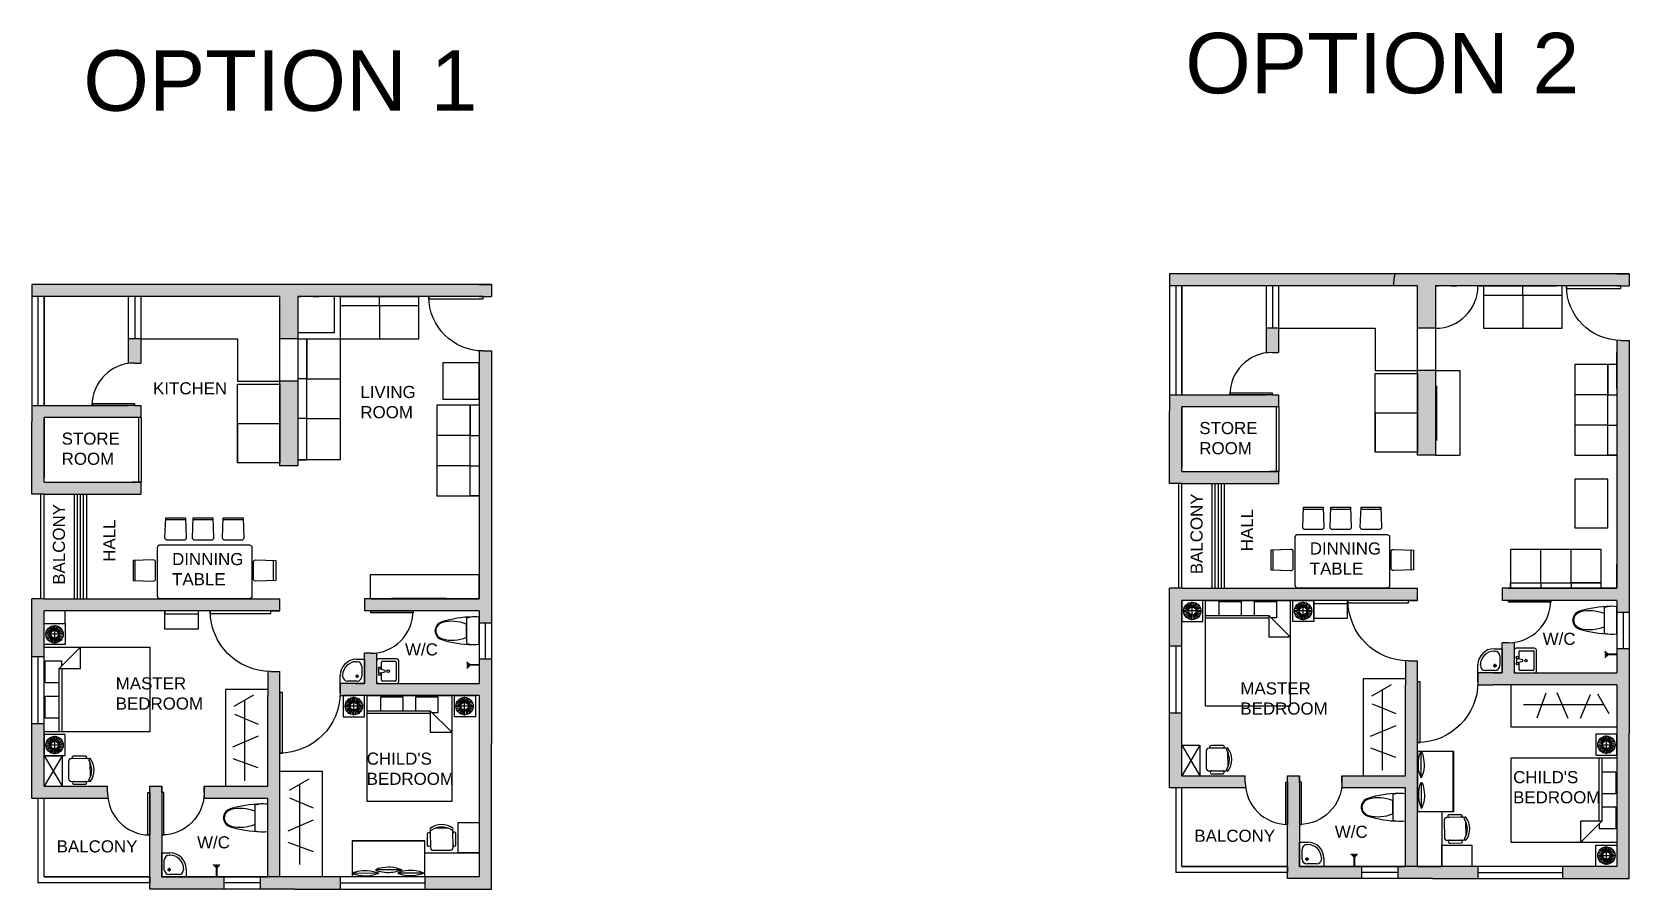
# Model space of a CAD drawing. Header units: metres. Extents: x 50.7 to 96.3, y 19.9 to 34.2.
# Drawn here: x 50.67 to 77.09, y 19.9 to 34.08 of the extents above; entities that cross this region are included whole.
import ezdxf

# ---------------------------------------------------------------- set-up
doc = ezdxf.new("R2010")
doc.units = ezdxf.units.M
doc.header["$MEASUREMENT"] = 0
doc.layers.get('0').update_dxf_attribs({"color": 1})
doc.styles.get("Standard").update_dxf_attribs({"font": 'arial.ttf'})

# ---------------------------------------------------------------- blocks, each defined once
blk = doc.blocks.new('*U2')
for p, q in [((0, 0), (0, -6)), ((40, 0), (40, -6))]:
    blk.add_line(p, q)
blk.add_lwpolyline([(0, 0), (0, 40), (1.75, 40), (1.75, 0)], close=True)
blk.add_arc((0, 0), 40, 0, 90)
blk = doc.blocks.new('*U3')
for p, q in [((0, 0), (0, -6)), ((40, 0), (40, -6))]:
    blk.add_line(p, q)
blk.add_lwpolyline([(0, 0), (40, 0), (40, -1.75), (0, -1.75)], close=True)
blk = doc.blocks.new('ban6c 1200x2100')
for points in [[(236, 2730), (221, 3178), (-221, 3178), (-236, 2730, 0.424007), (-186, 2678), (186, 2678, 0.424007)], [(726, 2467), (1175, 2452), (1175, 2010), (726, 1995, -0.424007), (675, 2045), (675, 2417, -0.424007)], [(726, 1857), (1175, 1842), (1175, 1401), (726, 1386, -0.424007), (675, 1436), (675, 1807, -0.424007)], [(726, 1185), (1175, 1170), (1175, 729), (726, 714, -0.424007), (675, 764), (675, 1135, -0.424007)], [(236, 448), (221, 0), (-221, 0), (-236, 448, -0.424007), (-186, 500), (186, 500, -0.424007)]]:
    blk.add_lwpolyline(points, format="xyb", close=True)
for points in [[(-222, 3128), (223, 3128)], [(1125, 2008), (1125, 2453)], [(1125, 1399), (1125, 1844)], [(1125, 727), (1125, 1172)], [(-222, 50), (223, 50)]]:
    blk.add_lwpolyline(points)
blk.add_lwpolyline([(-578, 2634), (518, 2634), (570, 2604), (570, 585), (540, 534), (-600, 534), (-630, 585), (-630, 2604)], close=True)
blk = doc.blocks.new('g.doi2000x2400')
for p, q in [((-1050, -240), (-1470, -240)), ((-1260, -450), (-1260, -30)), ((1463, -240), (1043, -240)), ((1253, -450), (1253, -30)), ((475, -403), (-960, -403))]:
    blk.add_line(p, q)
at = {"color": 44}
for p, q in [((-1345, -232), (-1456, -220)), ((-1345, -249), (-1456, -261)), ((-1341, -214), (-1447, -180)), ((-1341, -267), (-1447, -301)), ((-1334, -198), (-1430, -142)), ((-1334, -283), (-1430, -339)), ((-1324, -183), (-1406, -109)), ((-1324, -298), (-1406, -372)), ((-1310, -172), (-1376, -81)), ((-1310, -309), (-1376, -399)), ((-1295, -163), (-1340, -61)), ((-1295, -318), (-1340, -420)), ((-1278, -157), (-1301, -48)), ((-1278, -324), (-1301, -433)), ((-1242, -157), (-1219, -48)), ((-1242, -324), (-1219, -433)), ((-1226, -163), (-1180, -61)), ((-1226, -318), (-1180, -420)), ((-1210, -172), (-1145, -81)), ((-1210, -309), (-1145, -399)), ((-1197, -183), (-1114, -109)), ((-1197, -298), (-1114, -372)), ((-1186, -198), (-1090, -142)), ((-1186, -283), (-1090, -339)), ((-1179, -214), (-1073, -180)), ((-1179, -267), (-1073, -301)), ((-1175, -232), (-1065, -220)), ((-1175, -249), (-1065, -261)), ((1168, -232), (1058, -220)), ((1168, -249), (1058, -261)), ((1172, -214), (1066, -180)), ((1172, -267), (1066, -301)), ((1179, -198), (1083, -142)), ((1179, -283), (1083, -339)), ((1190, -183), (1107, -109)), ((1190, -298), (1107, -372)), ((1203, -172), (1138, -81)), ((1203, -309), (1138, -399)), ((1219, -163), (1173, -61)), ((1219, -318), (1173, -420)), ((1236, -157), (1212, -48)), ((1236, -324), (1212, -433)), ((1271, -157), (1294, -48)), ((1271, -324), (1294, -433)), ((1288, -163), (1333, -61)), ((1288, -318), (1333, -420)), ((1303, -172), (1369, -81)), ((1303, -309), (1369, -399)), ((1317, -183), (1399, -109)), ((1317, -298), (1399, -372)), ((1327, -198), (1423, -142)), ((1327, -283), (1423, -339)), ((1334, -214), (1440, -180)), ((1334, -267), (1440, -301)), ((1338, -232), (1449, -220)), ((1338, -249), (1449, -261))]:
    blk.add_line(p, q, dxfattribs=at)
for points in [[(960, 0), (960, -2400), (-960, -2400), (-960, 0)], [(1020, 0), (1500, 0), (1500, -480), (1020, -480)], [(-1020, 0), (-1500, 0), (-1500, -480), (-1020, -480)]]:
    blk.add_lwpolyline(points, close=True)
for points in [[(-960, -346), (475, -346), (475, -830), (960, -830), (475, -346)], [(-648, -346), (-648, -29), (-149, -29), (-149, -346)], [(149, -346), (149, -29), (648, -29), (648, -394), (523, -394)]]:
    blk.add_lwpolyline(points)
for centre, radius in [((-1260, -240), 197), ((-1260, -240), 85.2), ((1253, -240), 197), ((1253, -240), 85.2)]:
    blk.add_circle(centre, radius)
blk = doc.blocks.new('ghe 2')
blk.add_line((-466, 151), (-466, -151))
for points in [[(-434, 213, 0.829608), (-466, 243, 0.333333), (-466, -243, 0.829608), (-434, -213)], [(-433, 213, 0.290756), (-433, -213)], [(-433, -236, 0.120944), (-405, -243), (-61, -243, 0.414214), (0, -182), (0, 182, 0.414214), (-61, 243), (-405, 243, 0.120944), (-433, 236)], [(-121, 243, 1.333333), (-121, 304), (-362, 304, 1), (-344, 243)], [(-121, -244, -1.333333), (-121, -305), (-344, -305, -1.333333), (-344, -244)]]:
    blk.add_lwpolyline(points, format="xyb")
blk = doc.blocks.new('lavabo8')
for p, q in [((0, 0), (0, 450)), ((0, 450), (150, 450)), ((45, 135), (45, 315)), ((135, 405), (150, 405)), ((450, 0), (0, 0)), ((103, 135), (167, 135)), ((135, 167), (135, 103)), ((315, 45), (135, 45)), ((405, 150), (405, 135)), ((450, 150), (450, 0))]:
    blk.add_line(p, q)
blk.add_circle((135, 135), 21.2)
for centre, radius, start, end in [((135, 315), 90, 90, 180), ((150, 150), 300, 0, 90), ((150, 150), 255, 0, 90), ((135, 135), 90, 180, 270), ((315, 135), 90, 270, 0)]:
    blk.add_arc(centre, radius, start, end)
blk = doc.blocks.new('mb-xibet2')
for p, q in [((225, 0), (-225, 0)), ((231, -51), (225, 0)), ((214, -206), (-214, -206)), ((-110, -216), (110, -216)), ((214, -206), (225, -154)), ((225, -154), (231, -104)), ((231, -104), (231, -51))]:
    blk.add_line(p, q)
for centre, radius, start, end in [((241, -78), 472, 170.5377, 187.7399), ((1627, -72), 1858, 181.2224, 197.2477), ((241, -78), 472, 187.7399, 195.822), ((457, -452), 614, 157.3737, 194.7786), ((-457, -452), 614, 345.2214, 22.6263), ((-1627, -72), 1858, 342.7523, 358.7776), ((12, -573), 167, 197.2477, 249.5476), ((24, -566), 166, 194.7786, 226.8543), ((0, -591), 131, 226.8543, 313.1457), ((0, -607), 131, 249.5476, 290.4524), ((-12, -573), 167, 290.4524, 342.7523), ((-24, -566), 166, 313.1457, 345.2214)]:
    blk.add_arc(centre, radius, start, end)
blk = doc.blocks.new('lavabo2')
for p, q in [((212.5, 0), (-212.5, 0)), ((-250, -37.5), (-250, -412.5)), ((-200, -381.25), (-200, -118.75)), ((-181.25, -100), (-31.25, -100)), ((-37.5, -50), (37.5, -50)), ((-37.5, -75), (-12.5, -175)), ((-12.5, -175), (12.5, -175)), ((12.5, -175), (37.5, -75)), ((31.25, -100), (181.25, -100)), ((200, -118.75), (200, -381.25)), ((250, -412.5), (250, -37.5)), ((-212.5, -450), (212.5, -450)), ((181.25, -400), (-181.25, -400))]:
    blk.add_line(p, q)
for centre in [(-62.5, -62.5), (0, -237.5), (62.5, -62.5)]:
    blk.add_circle(centre, 25)
for centre, radius, start, end in [((-212.5, -37.5), 37.5, 90, 180), ((212.5, -37.5), 37.5, 0, 90), ((-181.25, -118.75), 18.75, 90, 180), ((181.25, -118.75), 18.75, 0, 90), ((-212.5, -412.5), 37.5, 180, 270), ((-181.25, -381.25), 18.75, 180, 270), ((181.25, -381.25), 18.75, 270, 0), ((212.5, -412.5), 37.5, 270, 0)]:
    blk.add_arc(centre, radius, start, end)

msp = doc.modelspace()

# ---------------------------------------------------------------- hatches: boundary and pattern name
h = msp.add_hatch(color=7)
h.dxf.hatch_style = 1
h.paths.add_polyline_path([(52.473, 28.999), (52.273, 28.999), (52.273, 28.592, -0.034047), (52.368, 28.599), (52.473, 28.599)])
h.paths.add_polyline_path([(58.273, 29.899), (58.073, 29.899), (50.873, 29.899), (50.673, 29.899), (50.673, 29.699), (50.873, 29.699), (52.273, 29.699), (52.473, 29.699), (54.773, 29.699), (54.773, 28.999), (55.073, 28.999), (55.073, 29.699), (55.123, 29.699), (58.073, 29.699), (58.138, 29.699), (58.273, 29.699)])
h = msp.add_hatch(color=7)
h.dxf.hatch_style = 1
h.paths.add_polyline_path([(71.294, 29.174), (71.094, 29.174), (71.094, 28.767, -0.034047), (71.189, 28.774), (71.294, 28.774)])
h.paths.add_polyline_path([(77.094, 30.074), (76.894, 30.074), (69.694, 30.074), (69.494, 30.074), (69.494, 29.874), (69.694, 29.874), (71.094, 29.874), (71.294, 29.874), (73.594, 29.874), (73.594, 29.174), (73.894, 29.174), (73.894, 29.874), (73.944, 29.874), (76.894, 29.874), (76.959, 29.874), (77.094, 29.874)])
h = msp.add_hatch(color=7)
h.dxf.hatch_style = 1
h.paths.add_polyline_path([(54.773, 23.499), (54.623, 23.499, -0.012506), (54.573, 23.5), (54.573, 23.2), (54.573, 23.099), (54.573, 21.599), (53.523, 21.599), (53.523, 21.494), (53.523, 21.399), (54.573, 21.399), (54.573, 20.099), (54.773, 20.099)])
h.paths.add_polyline_path([(55.773, 20.099), (54.573, 20.099), (54.449, 20.099), (54.449, 19.999), (54.449, 19.899), (55.023, 19.899), (55.773, 19.899)])
h.paths.add_polyline_path([(53.849, 20.099), (52.823, 20.099), (52.823, 20.499), (52.823, 21.599), (52.623, 21.599), (52.623, 21.494), (52.623, 20.794), (52.623, 19.899), (52.673, 19.899), (53.849, 19.899)])
h.paths.add_polyline_path([(58.273, 20.099), (58.273, 22.299), (58.273, 23.699), (58.073, 23.699), (58.073, 23.299), (56.373, 23.299), (56.373, 23.805, -0.034047), (56.278, 23.799), (56.173, 23.799), (56.173, 23.299), (55.773, 23.299), (55.773, 23.149), (55.773, 23.099), (55.823, 23.099), (56.173, 23.099), (56.423, 23.099), (57.617, 23.099), (58.073, 23.099), (58.073, 22.299), (58.073, 20.099), (57.273, 20.099), (57.173, 20.099), (57.173, 19.899), (58.073, 19.899), (58.273, 19.899)])
h.paths.add_polyline_path([(58.273, 28.799), (58.138, 28.799, -0.018073), (58.073, 28.801), (58.073, 24.899), (58.073, 24.699), (56.273, 24.699), (56.223, 24.699), (56.173, 24.699), (56.173, 24.499), (56.278, 24.499), (56.978, 24.499), (57.696, 24.499), (58.073, 24.499), (58.073, 24.299), (58.273, 24.299)])
h = msp.add_hatch(color=7)
h.dxf.hatch_style = 1
h.paths.add_polyline_path([(73.394, 21.774), (72.344, 21.774), (72.344, 21.669), (72.344, 21.574), (73.394, 21.574), (73.394, 20.274), (73.594, 20.274), (73.594, 23.674), (73.444, 23.674, -0.012506), (73.394, 23.675), (73.394, 23.375), (73.394, 23.274)])
h.paths.add_polyline_path([(73.394, 20.274), (73.269, 20.274), (73.269, 20.174), (73.269, 20.074), (73.844, 20.074), (74.594, 20.074), (74.594, 20.274)])
h.paths.add_polyline_path([(71.644, 20.274), (71.644, 20.674), (71.644, 21.774), (71.444, 21.774), (71.444, 21.669), (71.444, 20.969), (71.444, 20.074), (71.494, 20.074), (72.669, 20.074), (72.669, 20.274)])
h.paths.add_polyline_path([(76.894, 20.074), (77.094, 20.074), (77.094, 20.274), (77.094, 22.474), (77.094, 23.874), (76.894, 23.874), (76.894, 23.474), (75.194, 23.474), (75.194, 23.98, -0.034047), (75.099, 23.974), (74.994, 23.974), (74.994, 23.474), (74.594, 23.474), (74.594, 23.324), (74.594, 23.274), (74.644, 23.274), (74.844, 23.274), (75.244, 23.274), (76.894, 23.274), (76.894, 22.474), (76.894, 20.274), (76.544, 20.274), (76.094, 20.274), (75.994, 20.274), (75.994, 20.074)])
h.paths.add_polyline_path([(75.799, 24.674), (76.516, 24.674), (76.894, 24.674), (76.894, 24.474), (77.094, 24.474), (77.094, 28.974), (76.959, 28.974, -0.018073), (76.894, 28.976), (76.894, 25.074), (76.894, 24.874), (75.094, 24.874), (75.044, 24.874), (74.994, 24.874), (74.994, 24.674), (75.099, 24.674)])
h = msp.add_hatch(color=7)
h.dxf.hatch_style = 1
h.paths.add_polyline_path([(55.073, 28.299), (54.773, 28.299), (54.773, 26.899), (55.073, 26.899)])
h = msp.add_hatch(color=7)
h.dxf.hatch_style = 1
h.paths.add_polyline_path([(73.894, 28.474), (73.594, 28.474), (73.594, 27.074), (73.894, 27.074)])
h = msp.add_hatch(color=7)
h.dxf.hatch_style = 1
h.paths.add_polyline_path([(69.694, 27.874), (71.294, 27.874), (71.294, 28.074), (71.189, 28.074), (70.489, 28.074), (69.594, 28.074), (69.494, 28.074), (69.494, 27.804), (69.494, 26.604), (69.694, 26.604), (70.194, 26.604), (71.094, 26.604), (71.294, 26.604), (71.294, 26.804), (71.257, 26.804), (71.144, 26.804), (71.094, 26.804), (69.694, 26.804), (69.694, 26.924)])
h.paths.add_polyline_path([(73.594, 24.874), (70.244, 24.874), (69.694, 24.874), (69.644, 24.874), (69.494, 24.874), (69.494, 23.914), (69.694, 23.914), (69.694, 24.074), (69.694, 24.674), (73.594, 24.674)])
h.paths.add_polyline_path([(69.694, 22.814), (69.494, 22.814), (69.494, 21.574), (70.75, 21.574, -0.034047), (70.744, 21.669), (70.744, 21.774), (69.694, 21.774)])
h = msp.add_hatch(color=7)
h.dxf.hatch_style = 1
h.paths.add_polyline_path([(50.873, 27.699), (52.473, 27.699), (52.473, 27.899), (52.368, 27.899), (51.668, 27.899), (50.773, 27.899), (50.673, 27.899), (50.673, 27.629), (50.673, 26.429), (50.873, 26.429), (51.373, 26.429), (52.273, 26.429), (52.473, 26.429), (52.473, 26.629), (52.437, 26.629), (52.323, 26.629), (52.273, 26.629), (50.873, 26.629), (50.873, 26.749)])
h.paths.add_polyline_path([(54.773, 24.699), (51.423, 24.699), (50.873, 24.699), (50.823, 24.699), (50.673, 24.699), (50.673, 23.739), (50.873, 23.739), (50.873, 23.899), (50.873, 24.499), (54.773, 24.499)])
h.paths.add_polyline_path([(50.873, 22.639), (50.673, 22.639), (50.673, 21.399), (51.93, 21.399, -0.034047), (51.923, 21.494), (51.923, 21.599), (50.873, 21.599)])

# ---------------------------------------------------------------- linework, layer by layer
at = {"color": 7, "true_color": 0xffffff}
for p, q in [((58.073, 29.899), (58.273, 29.899)), ((58.273, 29.899), (58.273, 29.699)), ((69.694, 28.074), (69.694, 29.874)), ((71.094, 29.874), (69.694, 29.874)), ((69.694, 29.874), (69.694, 28.074)), ((73.594, 29.874), (71.294, 29.874)), ((73.594, 29.874), (71.294, 29.874)), ((73.594, 29.874), (71.294, 29.874)), ((76.894, 29.874), (73.894, 29.874)), ((73.944, 29.874), (73.894, 29.874)), ((76.894, 29.874), (73.894, 29.874)), ((73.894, 29.874), (73.944, 29.874)), ((76.894, 29.874), (74.144, 29.874)), ((76.894, 30.074), (77.094, 30.074)), ((76.894, 29.874), (77.094, 29.874)), ((77.094, 30.074), (77.094, 29.874)), ((50.873, 29.699), (50.873, 27.899)), ((52.273, 29.699), (50.873, 29.699)), ((50.873, 27.899), (50.873, 29.699)), ((54.773, 29.699), (52.473, 29.699)), ((54.773, 29.699), (52.473, 29.699)), ((54.773, 29.699), (52.473, 29.699)), ((58.073, 29.699), (55.073, 29.699)), ((55.123, 29.699), (55.073, 29.699)), ((58.073, 29.699), (55.073, 29.699)), ((55.073, 29.699), (55.123, 29.699)), ((58.073, 29.699), (55.323, 29.699)), ((58.073, 29.699), (58.273, 29.699)), ((58.073, 28.801), (58.073, 24.699)), ((58.073, 28.801), (58.073, 24.899)), ((58.073, 28.801), (58.073, 24.899)), ((58.273, 28.799), (58.273, 24.299)), ((76.894, 28.976), (76.894, 24.874)), ((76.894, 28.976), (76.894, 25.074)), ((76.894, 28.976), (76.894, 25.074)), ((77.094, 28.974), (77.094, 24.474)), ((69.494, 26.604), (69.494, 27.804)), ((69.694, 27.804), (69.694, 27.874)), ((69.694, 27.874), (69.694, 26.874)), ((69.694, 26.924), (69.694, 27.804)), ((50.673, 26.429), (50.673, 27.629)), ((50.873, 27.629), (50.873, 27.699)), ((50.873, 27.699), (50.873, 26.699)), ((50.873, 26.749), (50.873, 27.629)), ((50.873, 26.629), (50.873, 26.749)), ((69.694, 26.804), (69.694, 26.924)), ((50.873, 24.699), (50.873, 26.429)), ((69.694, 24.874), (69.694, 26.604)), ((58.073, 24.899), (58.073, 24.699)), ((69.494, 21.574), (69.494, 24.874)), ((76.894, 25.074), (76.894, 24.874)), ((50.673, 21.399), (50.673, 24.699)), ((69.694, 21.774), (69.694, 24.674)), ((76.894, 24.674), (76.894, 24.474)), ((50.873, 21.599), (50.873, 24.499)), ((58.073, 24.499), (58.073, 24.299)), ((76.894, 24.474), (76.894, 23.474)), ((76.894, 24.474), (76.894, 23.474)), ((77.094, 24.474), (77.094, 22.474)), ((58.073, 24.299), (58.073, 23.299)), ((58.073, 24.299), (58.073, 23.299)), ((58.273, 24.299), (58.273, 22.299)), ((76.894, 23.274), (76.894, 22.474)), ((58.073, 23.099), (58.073, 22.299)), ((76.894, 22.474), (76.894, 20.274)), ((58.073, 22.299), (58.073, 20.099)), ((52.823, 20.099), (54.573, 20.099)), ((54.573, 20.099), (52.823, 20.099)), ((58.073, 20.099), (54.573, 20.099)), ((55.023, 20.099), (54.773, 20.099)), ((58.073, 20.099), (55.023, 20.099)), ((58.073, 20.099), (55.023, 20.099)), ((73.394, 20.274), (71.644, 20.274)), ((71.644, 20.274), (73.394, 20.274)), ((76.894, 20.274), (73.394, 20.274)), ((73.844, 20.274), (73.594, 20.274)), ((76.894, 20.274), (73.844, 20.274)), ((76.894, 20.274), (73.844, 20.274)), ((55.023, 19.899), (52.673, 19.899)), ((73.844, 20.074), (71.494, 20.074))]:
    msp.add_line(p, q, dxfattribs=at)
for p, q in [((69.694, 29.874), (69.494, 29.874)), ((69.694, 29.874), (69.594, 29.874)), ((69.594, 29.874), (69.594, 28.074)), ((71.094, 28.767), (71.094, 29.874)), ((71.194, 29.874), (71.194, 29.174)), ((71.294, 29.874), (71.294, 28.774)), ((71.294, 29.874), (71.294, 29.174)), ((73.594, 27.074), (73.594, 29.874)), ((73.894, 29.874), (73.894, 27.074)), ((74.144, 29.874), (74.244, 29.874)), ((50.873, 29.699), (50.673, 29.699)), ((50.873, 29.699), (50.773, 29.699)), ((50.773, 29.699), (50.773, 27.899)), ((52.273, 28.592), (52.273, 29.699)), ((52.373, 29.699), (52.373, 28.999)), ((52.473, 29.699), (52.473, 28.599)), ((52.473, 29.699), (52.473, 28.999)), ((54.773, 26.899), (54.773, 29.699)), ((55.073, 29.699), (55.073, 26.899)), ((55.323, 29.699), (55.423, 29.699)), ((55.673, 29.699), (55.673, 29.099)), ((55.673, 29.099), (55.073, 29.099)), ((69.494, 28.074), (69.594, 28.074)), ((69.594, 28.074), (71.094, 28.074)), ((71.294, 28.074), (71.294, 27.874)), ((50.673, 27.899), (50.773, 27.899)), ((50.773, 27.899), (52.273, 27.899)), ((52.473, 27.899), (52.473, 27.699)), ((71.294, 27.874), (69.694, 27.874)), ((52.473, 27.699), (50.873, 27.699)), ((73.894, 27.074), (73.594, 27.074)), ((55.073, 26.899), (54.773, 26.899)), ((69.694, 26.804), (71.094, 26.804)), ((71.094, 26.804), (71.294, 26.804)), ((71.294, 26.804), (71.294, 26.604)), ((50.873, 26.629), (52.273, 26.629)), ((50.873, 26.429), (52.273, 26.429)), ((50.873, 26.429), (51.373, 26.429)), ((51.373, 26.429), (51.373, 24.699)), ((51.573, 26.429), (51.573, 24.699)), ((52.273, 26.629), (52.473, 26.629)), ((52.273, 26.429), (52.473, 26.429)), ((52.473, 26.629), (52.473, 26.429)), ((69.694, 26.604), (71.094, 26.604)), ((69.694, 26.604), (70.194, 26.604)), ((70.194, 26.604), (70.194, 24.874)), ((70.394, 26.604), (70.394, 24.874)), ((71.094, 26.604), (71.294, 26.604)), ((69.694, 24.874), (70.244, 24.874)), ((70.244, 24.874), (73.594, 24.874)), ((73.594, 24.674), (73.594, 24.874)), ((75.044, 24.874), (74.994, 24.874)), ((74.994, 24.874), (74.994, 24.674)), ((50.873, 24.699), (51.423, 24.699)), ((51.423, 24.699), (54.773, 24.699)), ((54.773, 24.499), (54.773, 24.699)), ((56.223, 24.699), (56.173, 24.699)), ((56.173, 24.699), (56.173, 24.499)), ((73.594, 24.674), (69.694, 24.674)), ((75.184, 24.674), (74.994, 24.674)), ((54.773, 24.499), (50.873, 24.499)), ((51.223, 24.293), (51.223, 24.499)), ((56.363, 24.499), (56.173, 24.499)), ((56.173, 23.299), (56.173, 23.799)), ((56.373, 23.805), (56.373, 23.299)), ((69.694, 23.914), (69.494, 23.914)), ((69.694, 23.914), (69.594, 23.914)), ((69.594, 23.914), (69.594, 22.814)), ((74.994, 23.474), (74.994, 23.974)), ((75.194, 23.98), (75.194, 23.474)), ((50.873, 23.739), (50.673, 23.739)), ((50.873, 23.739), (50.773, 23.739)), ((50.773, 23.739), (50.773, 22.639)), ((73.394, 23.675), (73.394, 23.274)), ((73.594, 20.274), (73.594, 23.674)), ((54.573, 23.5), (54.573, 23.099)), ((54.773, 20.099), (54.773, 23.499)), ((56.023, 23.299), (56.173, 23.299)), ((56.373, 23.299), (58.073, 23.299)), ((73.394, 21.774), (73.394, 23.274)), ((74.844, 23.474), (74.994, 23.474)), ((75.244, 23.274), (74.844, 23.274)), ((75.194, 23.474), (76.894, 23.474)), ((76.894, 23.274), (75.244, 23.274)), ((54.573, 21.599), (54.573, 23.099)), ((56.423, 23.099), (56.023, 23.099)), ((58.073, 23.099), (56.423, 23.099)), ((69.494, 22.814), (69.694, 22.814)), ((50.673, 22.639), (50.873, 22.639)), ((69.694, 21.774), (70.744, 21.774)), ((50.873, 21.599), (51.923, 21.599)), ((70.75, 21.574), (69.494, 21.574)), ((73.394, 21.574), (72.344, 21.574)), ((73.394, 20.274), (73.394, 21.574)), ((51.93, 21.399), (50.673, 21.399)), ((54.573, 21.399), (53.523, 21.399)), ((54.573, 20.099), (54.573, 21.399)), ((55.773, 20.099), (55.773, 19.899)), ((55.773, 20.099), (55.773, 19.999)), ((57.173, 20.099), (57.173, 19.899)), ((74.594, 20.274), (74.594, 20.074)), ((74.594, 20.274), (74.594, 20.174)), ((74.594, 20.174), (75.994, 20.174)), ((75.994, 20.274), (75.994, 20.074)), ((55.773, 19.999), (57.173, 19.999))]:
    msp.add_line(p, q)
at = {"color": 2}
for p, q in [((71.294, 29.874), (71.094, 29.874)), ((71.294, 29.874), (71.194, 29.874)), ((52.473, 29.699), (52.273, 29.699)), ((52.473, 29.699), (52.373, 29.699)), ((71.294, 29.174), (71.094, 29.174)), ((52.473, 28.999), (52.273, 28.999)), ((74.294, 28.474), (74.294, 27.074)), ((73.894, 27.074), (74.294, 27.074)), ((76.744, 26.676), (76.194, 26.676)), ((76.194, 26.676), (76.194, 25.876)), ((76.744, 25.876), (76.744, 26.676)), ((76.194, 25.876), (76.744, 25.876)), ((71.881, 24.374), (71.881, 24.674)), ((71.881, 24.674), (71.881, 24.624)), ((71.881, 24.624), (72.431, 24.624)), ((72.444, 24.674), (72.244, 24.674)), ((72.431, 24.674), (72.431, 24.374)), ((52.873, 24.199), (52.873, 24.499)), ((52.873, 24.499), (52.873, 24.449)), ((52.873, 24.449), (53.423, 24.449)), ((53.623, 24.499), (53.423, 24.499)), ((53.423, 24.499), (53.423, 24.199)), ((72.431, 24.374), (71.881, 24.374)), ((77.094, 24.474), (76.894, 24.474)), ((77.094, 24.474), (76.994, 24.474)), ((76.994, 24.474), (76.994, 23.874)), ((53.423, 24.199), (52.873, 24.199)), ((58.273, 24.299), (58.073, 24.299)), ((58.273, 24.299), (58.173, 24.299)), ((58.173, 24.299), (58.173, 23.699)), ((76.746, 23.785), (76.691, 23.832)), ((76.744, 23.78), (76.691, 23.809)), ((76.744, 23.78), (76.691, 23.749)), ((76.744, 23.78), (76.691, 23.78)), ((76.894, 23.785), (76.746, 23.785)), ((77.094, 23.874), (76.894, 23.874)), ((57.925, 23.61), (57.87, 23.657)), ((57.924, 23.605), (57.87, 23.635)), ((57.924, 23.605), (57.87, 23.574)), ((57.924, 23.605), (57.87, 23.605)), ((57.925, 23.6), (57.87, 23.547)), ((58.073, 23.61), (57.925, 23.61)), ((58.073, 23.6), (57.925, 23.6)), ((58.273, 23.699), (58.073, 23.699)), ((73.394, 23.675), (73.394, 23.375)), ((76.746, 23.775), (76.691, 23.722)), ((76.894, 23.775), (76.746, 23.775)), ((54.573, 23.5), (54.573, 23.2)), ((73.394, 23.375), (72.694, 23.375)), ((72.694, 23.375), (72.694, 21.774)), ((73.16, 23.279), (72.834, 23.091)), ((75.144, 22.574), (75.144, 23.274)), ((76.894, 23.274), (76.894, 22.574)), ((54.573, 23.2), (53.873, 23.2)), ((53.873, 23.2), (53.873, 21.599)), ((54.34, 23.104), (54.014, 22.916)), ((54.189, 23.025), (54.189, 21.69)), ((73.01, 23.199), (73.01, 21.865)), ((75.718, 23.14), (75.566, 22.723)), ((76.085, 22.721), (75.904, 23.142)), ((76.45, 23.111), (76.287, 22.72)), ((76.763, 22.795), (76.575, 23.121)), ((54.023, 22.791), (54.415, 22.628)), ((72.844, 22.965), (73.236, 22.802)), ((76.684, 22.946), (75.349, 22.946)), ((73.234, 22.601), (72.813, 22.42)), ((76.894, 22.574), (75.144, 22.574)), ((54.413, 22.426), (53.993, 22.245)), ((69.694, 22.28), (69.994, 22.28)), ((69.694, 22.28), (69.994, 21.774)), ((69.994, 22.28), (69.694, 21.774)), ((69.994, 22.28), (69.994, 21.774)), ((72.815, 22.234), (73.232, 22.082)), ((50.873, 22.105), (51.173, 22.105)), ((50.873, 22.105), (51.173, 21.599)), ((51.173, 22.105), (50.873, 21.599)), ((51.173, 22.105), (51.173, 21.599)), ((53.994, 22.059), (54.412, 21.907)), ((74.194, 22.174), (73.594, 22.174)), ((73.594, 22.174), (73.594, 21.174)), ((73.655, 21.736), (73.653, 22.166)), ((74.184, 21.174), (74.184, 22.174)), ((74.194, 21.174), (74.194, 22.174)), ((54.773, 21.849), (55.473, 21.849)), ((55.252, 21.719), (54.926, 21.53)), ((55.473, 21.849), (55.473, 20.099)), ((54.935, 21.405), (55.327, 21.242)), ((55.101, 21.639), (55.101, 20.304)), ((69.694, 21.574), (69.594, 21.574)), ((69.594, 21.574), (69.594, 20.174)), ((69.694, 20.274), (69.694, 21.574)), ((73.662, 21.231), (73.66, 21.662)), ((50.873, 21.399), (50.773, 21.399)), ((50.773, 21.399), (50.773, 19.999)), ((50.873, 20.099), (50.873, 21.399)), ((73.994, 21.174), (73.594, 21.174)), ((74.194, 21.174), (73.594, 21.174)), ((73.994, 21.174), (73.994, 20.274)), ((55.325, 21.04), (54.905, 20.859)), ((57.723, 20.499), (57.723, 20.999)), ((57.723, 20.999), (58.073, 20.999)), ((54.906, 20.674), (55.324, 20.521)), ((57.173, 20.699), (55.973, 20.699)), ((55.973, 20.699), (55.973, 20.099)), ((57.173, 20.689), (55.973, 20.689)), ((57.173, 20.099), (57.173, 20.699)), ((57.173, 20.699), (57.173, 20.689)), ((73.994, 20.274), (73.994, 20.624)), ((73.994, 20.624), (74.494, 20.624)), ((74.494, 20.624), (74.494, 20.274)), ((57.173, 20.499), (58.073, 20.499)), ((58.073, 20.499), (57.723, 20.499)), ((72.546, 20.427), (72.493, 20.482)), ((72.55, 20.428), (72.52, 20.482)), ((72.546, 20.274), (72.546, 20.427)), ((72.55, 20.428), (72.58, 20.482)), ((72.55, 20.428), (72.55, 20.482)), ((72.556, 20.427), (72.603, 20.482)), ((72.556, 20.274), (72.556, 20.427)), ((73.994, 20.274), (73.994, 20.352)), ((52.623, 20.099), (50.873, 20.099)), ((50.873, 20.099), (52.623, 20.099)), ((52.623, 20.099), (52.623, 19.999)), ((53.725, 20.252), (53.672, 20.307)), ((53.73, 20.254), (53.699, 20.307)), ((53.725, 20.099), (53.725, 20.252)), ((53.73, 20.254), (53.76, 20.307)), ((53.73, 20.254), (53.73, 20.307)), ((53.735, 20.252), (53.782, 20.307)), ((53.735, 20.099), (53.735, 20.252)), ((53.849, 20.099), (53.849, 19.899)), ((54.449, 20.099), (54.449, 19.899)), ((54.449, 20.099), (54.449, 19.999)), ((56.411, 20.161), (55.981, 20.158)), ((56.791, 20.217), (56.36, 20.215)), ((57.165, 20.164), (56.734, 20.162)), ((58.073, 20.099), (57.273, 20.099)), ((71.444, 20.174), (69.594, 20.174)), ((71.444, 20.274), (69.694, 20.274)), ((69.694, 20.274), (71.444, 20.274)), ((71.444, 20.274), (71.444, 20.174)), ((72.669, 20.274), (72.669, 20.074)), ((73.269, 20.174), (72.669, 20.174)), ((73.269, 20.274), (73.269, 20.074)), ((73.269, 20.274), (73.269, 20.174)), ((73.594, 20.274), (73.994, 20.274)), ((76.894, 20.274), (76.094, 20.274)), ((52.623, 19.999), (50.773, 19.999)), ((54.449, 19.999), (53.849, 19.999))]:
    msp.add_line(p, q, dxfattribs=at)
at = {"color": 40, "true_color": 0xf8d731}
for p, q in [((73.594, 29.174), (73.594, 29.874)), ((74.594, 29.874), (75.894, 29.874)), ((74.687, 29.874), (74.687, 29.174)), ((75.337, 29.724), (75.337, 29.874)), ((75.987, 29.174), (75.987, 29.874)), ((54.773, 28.999), (54.773, 29.699)), ((55.773, 29.699), (55.773, 28.999)), ((55.773, 29.699), (55.773, 29.549)), ((55.773, 29.699), (57.073, 29.699)), ((56.423, 29.549), (56.423, 29.699)), ((57.073, 28.999), (57.073, 29.699)), ((74.687, 29.724), (75.987, 29.724)), ((74.687, 29.724), (75.337, 29.724)), ((75.337, 29.724), (75.337, 29.174)), ((55.773, 29.549), (57.073, 29.549)), ((55.773, 29.549), (56.423, 29.549)), ((56.423, 29.549), (56.423, 28.999)), ((71.294, 29.174), (72.894, 29.174)), ((72.894, 29.174), (72.894, 28.474)), ((73.594, 28.474), (73.594, 29.184)), ((73.894, 29.174), (73.894, 27.174)), ((74.687, 29.174), (75.987, 29.174)), ((52.473, 28.999), (54.073, 28.999)), ((54.073, 28.999), (54.073, 28.299)), ((54.773, 28.299), (54.773, 29.009)), ((55.073, 28.999), (55.773, 28.999)), ((55.073, 28.999), (55.073, 26.999)), ((55.223, 26.999), (55.223, 28.999)), ((55.223, 28.999), (55.223, 28.339)), ((55.773, 28.999), (57.073, 28.999)), ((55.773, 28.999), (55.773, 26.999)), ((58.073, 28.601), (57.473, 28.601)), ((57.473, 28.601), (57.473, 28.001)), ((58.073, 28.001), (58.073, 28.601)), ((76.894, 28.574), (76.194, 28.574)), ((76.194, 28.574), (76.194, 27.074)), ((76.744, 27.074), (76.744, 28.574)), ((76.744, 28.574), (76.744, 28.074)), ((76.894, 28.176), (76.894, 28.776)), ((54.073, 28.299), (54.773, 28.299)), ((55.223, 28.339), (55.073, 28.339)), ((55.223, 28.339), (55.773, 28.339)), ((72.894, 28.474), (73.594, 28.474)), ((72.894, 27.124), (72.894, 28.424)), ((72.894, 28.424), (73.594, 28.424)), ((73.594, 28.424), (73.594, 27.124)), ((73.894, 28.474), (74.294, 28.474)), ((54.073, 26.949), (54.073, 28.249)), ((54.073, 28.249), (54.773, 28.249)), ((54.773, 28.249), (54.773, 26.949)), ((73.894, 28.219), (73.909, 28.219)), ((73.909, 28.219), (73.909, 27.319)), ((76.744, 28.074), (76.194, 28.074)), ((76.744, 28.074), (76.894, 28.074)), ((76.894, 28.176), (76.894, 28.076)), ((58.073, 27.901), (57.373, 27.901)), ((57.373, 27.901), (57.373, 26.401)), ((57.473, 28.001), (58.073, 28.001)), ((57.923, 26.401), (57.923, 27.901)), ((57.923, 27.901), (57.923, 27.401)), ((58.073, 28.001), (58.073, 27.901)), ((72.894, 27.774), (72.894, 27.124)), ((72.894, 27.124), (72.894, 27.774)), ((72.894, 27.774), (73.594, 27.774)), ((54.073, 27.599), (54.073, 26.949)), ((54.073, 26.949), (54.073, 27.599)), ((54.073, 27.599), (54.773, 27.599)), ((55.223, 27.679), (55.073, 27.679)), ((55.223, 27.679), (55.773, 27.679)), ((76.744, 27.574), (76.194, 27.574)), ((76.744, 27.574), (76.894, 27.574)), ((57.923, 27.401), (57.373, 27.401)), ((57.923, 27.401), (58.073, 27.401)), ((73.909, 27.319), (73.894, 27.319)), ((54.773, 26.949), (54.073, 26.949)), ((55.773, 26.999), (55.073, 26.999)), ((55.073, 26.999), (55.223, 26.999)), ((73.594, 27.124), (72.894, 27.124)), ((76.194, 27.074), (76.894, 27.074)), ((76.894, 27.074), (76.744, 27.074)), ((57.923, 26.901), (57.373, 26.901)), ((57.923, 26.901), (58.073, 26.901)), ((51.423, 26.429), (51.423, 24.699)), ((51.473, 26.429), (51.473, 24.699)), ((51.523, 26.429), (51.523, 24.699)), ((70.244, 26.604), (70.244, 24.874)), ((70.294, 26.604), (70.294, 24.874)), ((70.344, 26.604), (70.344, 24.874)), ((57.373, 26.401), (58.073, 26.401)), ((58.073, 26.401), (57.923, 26.401)), ((76.634, 25.515), (75.134, 25.515)), ((75.134, 25.515), (75.134, 24.874)), ((75.634, 24.965), (75.634, 25.515)), ((76.134, 24.965), (76.134, 25.515)), ((76.634, 24.874), (76.634, 25.515)), ((76.894, 24.874), (76.894, 25.274)), ((56.273, 24.699), (56.273, 25.099)), ((56.273, 25.099), (58.073, 25.099)), ((58.073, 24.699), (58.073, 25.099)), ((73.094, 24.874), (71.594, 24.874)), ((75.094, 24.874), (76.894, 24.874)), ((75.134, 24.874), (75.134, 24.965)), ((75.134, 24.965), (76.634, 24.965)), ((75.634, 24.965), (75.634, 24.874)), ((75.994, 24.874), (75.644, 24.874)), ((76.634, 24.965), (76.134, 24.965)), ((76.134, 24.965), (76.134, 24.874)), ((54.273, 24.699), (52.773, 24.699)), ((56.273, 24.699), (58.073, 24.699)), ((56.623, 24.699), (56.623, 24.709)), ((56.623, 24.709), (57.523, 24.709)), ((57.173, 24.699), (56.823, 24.699)), ((57.523, 24.709), (57.523, 24.699))]:
    msp.add_line(p, q, dxfattribs=at)
at = {"color": 7}
for p, q in [((73.894, 29.174), (73.594, 29.174)), ((55.073, 28.999), (54.773, 28.999)), ((55.073, 28.299), (54.773, 28.299)), ((73.894, 28.474), (73.594, 28.474)), ((50.873, 26.429), (50.673, 26.429)), ((50.823, 24.699), (50.823, 26.429)), ((69.694, 26.604), (69.494, 26.604)), ((69.644, 24.874), (69.644, 26.604)), ((69.694, 24.874), (69.494, 24.874)), ((69.694, 24.874), (69.644, 24.874)), ((50.873, 24.699), (50.673, 24.699)), ((50.873, 24.699), (50.823, 24.699))]:
    msp.add_line(p, q, dxfattribs=at)
at = {"color": 7, "true_color": 0xffffff}
for points in [[(58.273, 29.899), (50.873, 29.899), (50.673, 29.899), (50.673, 27.629)], [(77.094, 30.074), (69.694, 30.074), (69.494, 30.074), (69.494, 27.804)], [(73.844, 20.074), (76.894, 20.074), (77.094, 20.074), (77.094, 20.274), (77.094, 22.474)], [(55.023, 19.899), (58.073, 19.899), (58.273, 19.899), (58.273, 20.099), (58.273, 22.299)], [(52.673, 19.899), (52.623, 19.899)], [(71.494, 20.074), (71.444, 20.074)]]:
    msp.add_lwpolyline(points, dxfattribs=at)
for points in [[(76.894, 24.874), (76.516, 24.874), (75.044, 24.874)], [(58.073, 24.699), (57.696, 24.699), (56.223, 24.699)], [(76.894, 24.674), (76.516, 24.674), (75.194, 24.674)], [(58.073, 24.499), (57.696, 24.499), (56.373, 24.499)], [(56.023, 23.299), (55.823, 23.299), (55.773, 23.299), (55.773, 23.099), (55.823, 23.099), (56.023, 23.099)], [(74.844, 23.474), (74.644, 23.474), (74.594, 23.474), (74.594, 23.274), (74.644, 23.274), (74.844, 23.274)], [(71.444, 20.074), (71.444, 21.574), (71.444, 21.774), (71.644, 21.774)], [(72.344, 21.774), (73.394, 21.774)], [(52.623, 19.899), (52.623, 21.399), (52.623, 21.599), (52.823, 21.599)], [(53.523, 21.599), (54.573, 21.599)]]:
    msp.add_lwpolyline(points)
at = {"color": 7}
msp.add_arc((73.894, 29.874), 0.7, 163.3985, 180, dxfattribs=at)
at = {"color": 2}
msp.add_arc((73.894, 29.874), 0.7, 270, 0, dxfattribs=at)
for points in [[(73.655, 21.736), (73.703, 21.927), (73.653, 22.166), (73.608, 21.945), (73.655, 21.736)], [(73.662, 21.231), (73.709, 21.423), (73.659, 21.662), (73.614, 21.44), (73.662, 21.231)], [(56.411, 20.161), (56.22, 20.208), (55.981, 20.158), (56.202, 20.113), (56.411, 20.161)], [(56.791, 20.217), (56.599, 20.264), (56.36, 20.214), (56.582, 20.169), (56.791, 20.217)], [(57.165, 20.164), (56.973, 20.212), (56.734, 20.162), (56.956, 20.117), (57.165, 20.164)]]:
    msp.add_spline(points, degree=3, dxfattribs=at)
at = {"layer": 'Defpoints', "color": 1}
for p, q in [((71.644, 21.774), (71.644, 20.274)), ((72.344, 21.774), (72.344, 21.574)), ((52.823, 21.599), (52.823, 20.099)), ((53.523, 21.599), (53.523, 21.399))]:
    msp.add_line(p, q, dxfattribs=at)

# ---------------------------------------------------------------- block references
for name, p, xscale, yscale, zscale, rotation in [('*U2', (76.959, 29.874), -0.0225, 0.0225, 0.0225, 90), ('*U2', (58.138, 29.699), -0.0225, 0.0225, 0.0225, 90), ('*U2', (52.368, 27.899), 0.01750000000000001, 0.01750000000000001, 0.01750000000000001, 90.00000000000001), ('*U2', (71.189, 28.074), 0.01750000000000001, 0.01750000000000001, 0.01750000000000001, 90.00000000000001), ('*U3', (71.304, 26.804), -0.02675000000000032, 0.02675000000000032, 0.02675000000000032, 270), ('*U3', (52.484, 26.629), -0.02675000000000032, 0.02675000000000032, 0.02675000000000032, 270), ('ban6c 1200x2100', (73.529, 25.342), 0.0007432960362291797, 0.0007432960362291797, 0.0007432960362291797, 90), ('ban6c 1200x2100', (54.708, 25.167), 0.0007432960362291797, 0.0007432960362291797, 0.0007432960362291797, 90), ('*U2', (73.444, 24.674), -0.02500000000000013, 0.02500000000000013, 0.02500000000000013, 90), ('*U2', (75.099, 24.674), 0.01749999999999997, 0.01749999999999997, 0.01749999999999997, 270), ('mb-xibet2', (76.894, 24.346), 0.0009947849784895154, 0.0009947849784895154, 0.0009947849784895154, 269.9999999999999), ('*U2', (54.623, 24.499), -0.02500000000000013, 0.02500000000000013, 0.02500000000000013, 90), ('*U2', (56.278, 24.499), 0.01749999999999997, 0.01749999999999997, 0.01749999999999997, 270), ('mb-xibet2', (58.073, 24.171), 0.0009947849784895154, 0.0009947849784895154, 0.0009947849784895154, 269.9999999999999), ('g.doi2000x2400', (50.873, 23.199), 0.0007291667578125094, 0.0007291667578125094, 0.0007291667578125094, 90), ('lavabo8', (74.994, 23.474), 0.0008888888888802367, 0.0008888888888802367, 0.0008888888888802367, 90), ('lavabo2', (75.194, 23.678), 0.000816138517849835, 0.000816138517849835, 0.000816138517849835, 90), ('lavabo8', (56.173, 23.299), 0.0008888888888802367, 0.0008888888888802367, 0.0008888888888802367, 90), ('lavabo2', (56.373, 23.503), 0.000816138517849835, 0.000816138517849835, 0.000816138517849835, 90), ('*U2', (54.773, 23.149), -0.02500000000000013, 0.02500000000000013, 0.02500000000000013, 180), ('*U2', (73.594, 23.324), -0.02500000000000013, 0.02500000000000013, 0.02500000000000013, 180), ('g.doi2000x2400', (76.894, 21.367), 0.0007291667578125094, 0.0007291667578125094, 0.0007291667578125094, 270), ('ghe 2', (70.099, 22.04), 0.0007728916860948982, 0.0007728916860948982, 0.0007728916860948982, 180.4051153414572), ('ghe 2', (51.279, 21.866), 0.0007728916860948982, 0.0007728916860948982, 0.0007728916860948982, 180.4051153414572), ('*U2', (71.444, 21.669), 0.0175000000000001, 0.0175000000000001, 0.0175000000000001, 180), ('*U2', (71.644, 21.669), -0.0175000000000001, 0.0175000000000001, 0.0175000000000001, 180), ('*U2', (52.623, 21.494), 0.0175000000000001, 0.0175000000000001, 0.0175000000000001, 180), ('*U2', (52.823, 21.494), -0.0175000000000001, 0.0175000000000001, 0.0175000000000001, 180), ('mb-xibet2', (73.394, 21.252), 0.0009947849784895154, 0.0009947849784895154, 0.0009947849784895154, 269.9999999999999), ('mb-xibet2', (54.573, 21.077), 0.0009947849784895154, 0.0009947849784895154, 0.0009947849784895154, 269.9999999999999), ('ghe 2', (57.454, 20.542), 0.0007728916860948982, 0.0007728916860948982, 0.0007728916860948982, 270.8195095622707), ('ghe 2', (74.036, 20.893), 0.0007728916860948982, 0.0007728916860948982, 0.0007728916860948982, 180.8195095622706)]:
    msp.add_blockref(name, p, dxfattribs=dict(xscale=xscale, yscale=yscale, zscale=zscale, rotation=rotation))
for name, p, xscale, yscale, zscale in [('g.doi2000x2400', (70.787, 24.674), 0.0007291667578125094, 0.0007291667578125094, 0.0007291667578125094), ('g.doi2000x2400', (56.917, 23.099), 0.0007291667578125094, 0.0007291667578125094, 0.0007291667578125094), ('lavabo8', (71.644, 20.274), 0.0008888888888802367, 0.0008888888888802367, 0.0008888888888802367), ('lavabo8', (52.823, 20.099), 0.0008888888888802367, 0.0008888888888802367, 0.0008888888888802367)]:
    msp.add_blockref(name, p, dxfattribs=dict(xscale=xscale, yscale=yscale, zscale=zscale))

# ---------------------------------------------------------------- texts
at = {"color": 7, "attachment_point": 1}
for s, width, heights, insert, char_height in [('OPTION 2', 7.78429, [0.486], (69.751, 34.06), 1), ('OPTION 1', 7.78429, [0.486], (51.522, 33.771), 1), ('KITCHEN', 0.90723, [0], (52.677, 28.281), 0.2), ('LIVING ROOM', 0.83257, [0], (56.106, 28.22), 0.2), ('STORE ROOM', 1.33659, [0], (69.985, 27.624), 0.2), ('STORE ROOM', 1.33659, [0], (51.165, 27.449), 0.2), ('DINNING TABLE', 1.34454, [0], (71.812, 25.632), 0.2), ('DINNING TABLE', 1.34454, [0], (52.992, 25.457), 0.2), ('W/C', 0.85888, [0], (75.665, 24.138), 0.2), ('W/C', 0.85888, [0], (56.845, 23.963), 0.2), ('MASTER BEDROOM  ', 2.07025, [0], (52.06, 23.401), 0.2), ('MASTER BEDROOM  ', 2.07025, [0], (70.664, 23.318), 0.2), ("CHILD'S BEDROOM", 1.34141, [0], (56.211, 22.156), 0.2), ("CHILD'S BEDROOM", 1.34141, [0], (75.176, 21.85), 0.2), ('BALCONY', 1.45586, [0], (69.903, 20.88), 0.2), ('W/C', 0.85888, [0], (72.226, 20.947), 0.2), ('BALCONY', 1.45586, [0], (51.083, 20.705), 0.2), ('W/C', 0.85888, [0], (53.405, 20.772), 0.2)]:
    msp.add_mtext_dynamic_manual_height_columns(s, width=width, gutter_width=1, heights=heights, dxfattribs=dict(at, insert=insert, char_height=char_height))
at = {"color": 7, "char_height": 0.2, "attachment_point": 1, "rotation": 90}
for s, width, insert in [('BALCONY', 1.45586, (69.839, 25.107)), ('BALCONY', 1.45586, (51.019, 24.932)), ('HALL', 0.45875, (70.672, 25.486)), ('HALL', 0.45875, (51.852, 25.312))]:
    msp.add_mtext_dynamic_manual_height_columns(s, width=width, gutter_width=1, heights=[0], dxfattribs=dict(at, insert=insert))

doc.saveas('drawing.dxf')
